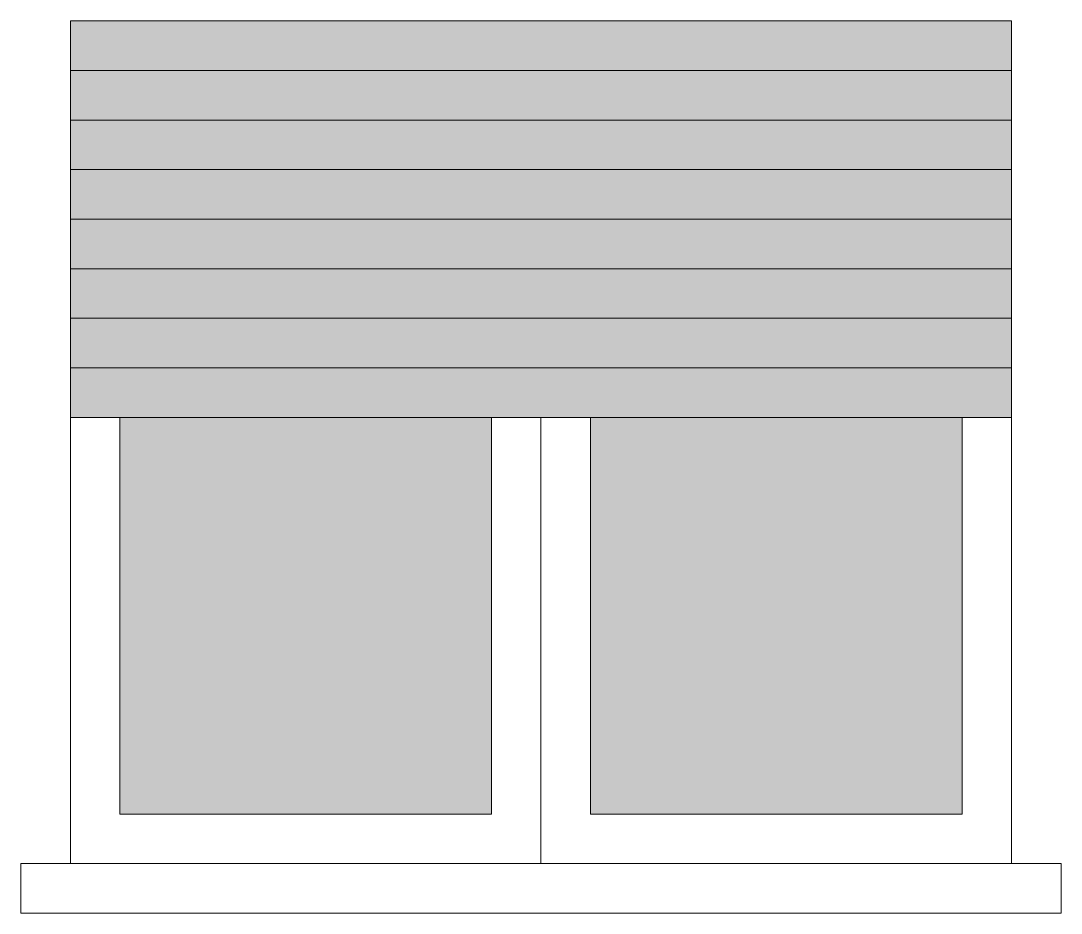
# Model space of a CAD drawing. Header units: millimetres. Extents: x 1875.87 to 1876.92, y 899.81 to 900.71.
import ezdxf

# ---------------------------------------------------------------- set-up
doc = ezdxf.new("R2010")
doc.units = ezdxf.units.MM
doc.layers.get('0').update_dxf_attribs({"lineweight": 9})
doc.layers.add('port_fin prosp.', color=7, linetype='Continuous', lineweight=9)
doc.layers.add('tratteggi', color=7, linetype='Continuous', lineweight=9)

# ---------------------------------------------------------------- blocks, each defined once
blk = doc.blocks.new('*U207')
at = {"layer": 'tratteggi'}
h = blk.add_hatch(color=0, dxfattribs=at)
h.dxf.hatch_style = 1
h.paths.add_polyline_path([(1, 0.5), (1, 0.9), (0.05, 0.9), (0.05, 0.5)])
h = blk.add_hatch(color=256, dxfattribs=at)
h.dxf.hatch_style = 1
h.set_gradient(color1=(184, 251, 255), rotation=90, centered=1, tint=1, name='CURVED')
h.paths.add_polyline_path([(0.1, 0.1), (0.475, 0.1), (0.475, 0.5), (0.1, 0.5)])
h = blk.add_hatch(color=256, dxfattribs=at)
h.dxf.hatch_style = 1
h.set_gradient(color1=(184, 251, 255), rotation=90, centered=1, tint=1, name='CURVED')
h.paths.add_polyline_path([(0.575, 0.1), (0.95, 0.1), (0.95, 0.5), (0.575, 0.5)])
for p, q in [((0.05, 0.05), (0.05, 0.9)), ((0.05, 0.9), (1, 0.9)), ((1, 0.9), (1, 0.05)), ((0.05, 0.5), (1, 0.5)), ((0.1, 0.1), (0.1, 0.5)), ((0.475, 0.5), (0.475, 0.1)), ((0.525, 0.5), (0.525, 0.05)), ((0.575, 0.5), (0.575, 0.1)), ((0.95, 0.5), (0.95, 0.1)), ((0.1, 0.1), (0.475, 0.1)), ((0.575, 0.1), (0.95, 0.1)), ((0, 0.05), (1.05, 0.05)), ((0, 0), (0, 0.05)), ((1.05, 0), (1.05, 0.05)), ((0, 0), (1.05, 0))]:
    blk.add_line(p, q)
at = {"ltscale": 0.5}
for p, q in [((0.05, 0.85), (1, 0.85)), ((0.05, 0.8), (1, 0.8)), ((0.05, 0.75), (1, 0.75)), ((0.05, 0.7), (1, 0.7)), ((0.05, 0.65), (1, 0.65)), ((0.05, 0.6), (1, 0.6)), ((0.05, 0.55), (1, 0.55)), ((0.05, 0.5), (1, 0.5))]:
    blk.add_line(p, q, dxfattribs=at)

msp = doc.modelspace()

# ---------------------------------------------------------------- block references
at = {"layer": 'port_fin prosp.', "color": 8}
msp.add_blockref('*U207', (1875.8742, 899.8085), dxfattribs=at)

doc.saveas('drawing.dxf')
